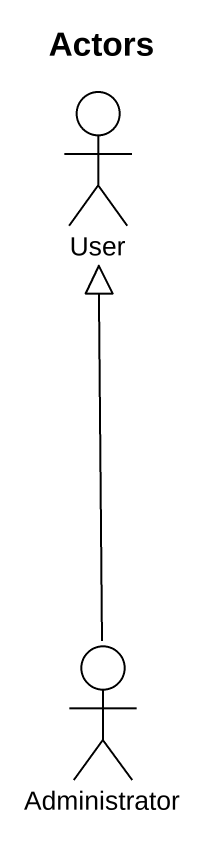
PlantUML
@startuml
title Actors
actor User
actor Administrator
Administrator -up-|> User
@enduml
